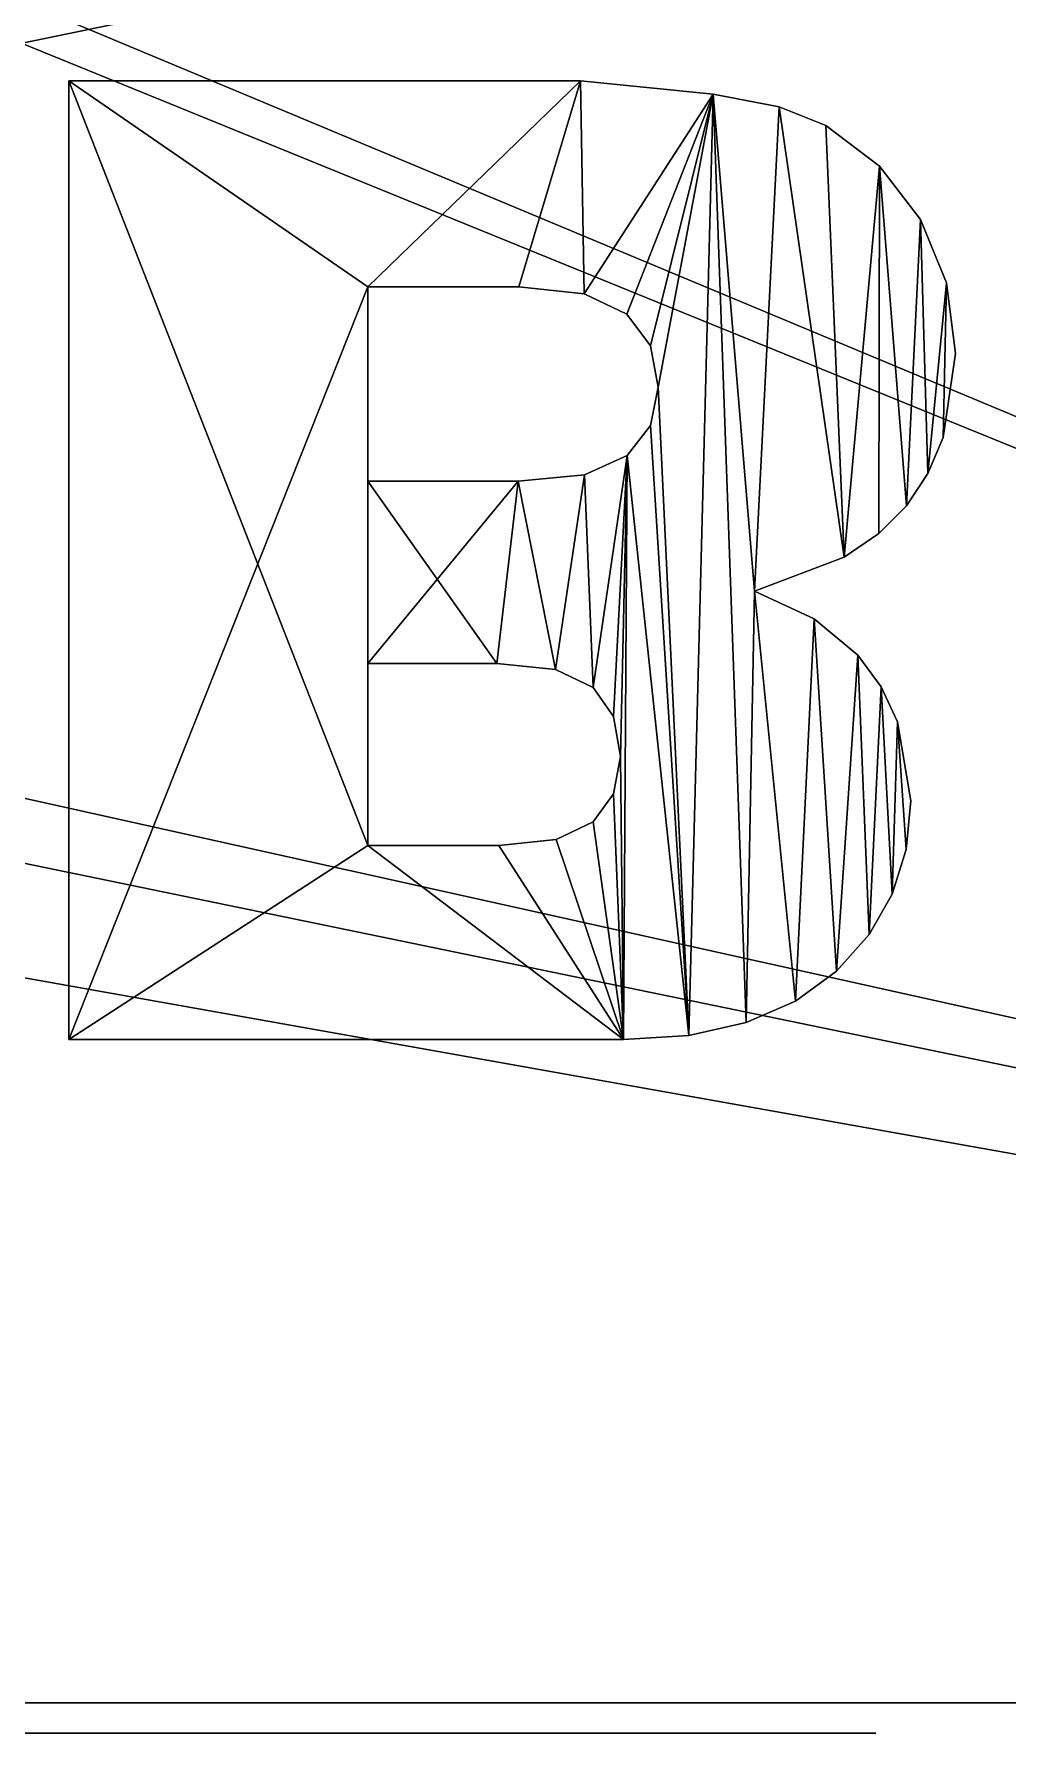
# Model space of a CAD drawing. Extents: x 51.7 to 84.8, y -43.6 to -19.8.
# Drawn here: x 68.61 to 68.8668, y -43.5775 to -43.1289 of the extents above; entities that cross this region are included whole.
import ezdxf

# ---------------------------------------------------------------- set-up
doc = ezdxf.new("R2010")
doc.units = 0
doc.layers.get('0').update_dxf_attribs({"color": 13, "linetype": 'CONTINUOUS'})
doc.layers.add('CARA_SUP', color=34, linetype='CONTINUOUS')
doc.layers.add('CUERPO', color=190, linetype='CONTINUOUS')

# ---------------------------------------------------------------- blocks, each defined once
blk = doc.blocks.new('LD-1088BS')
at = {"layer": 'CUERPO'}
for p, q in [((0.64148, 0.10333), (0.70025, 0.10333)), ((0.64148, 0.00173), (0.64148, 0.10333)), ((0.64148, 0.10333, 0.0064), (0.70025, 0.10333, 0.0064)), ((0.64148, 0.00173, 0.0064), (0.64148, 0.10333, 0.0064)), ((0.64148, 0.10333), (0.64148, 0.10333, 0.0064)), ((0.70025, 0.10333), (0.70717, 0.10288)), ((0.70025, 0.10333, 0.0064), (0.70717, 0.10288, 0.0064)), ((0.70025, 0.10333), (0.70025, 0.10333, 0.0064)), ((0.70717, 0.10288), (0.71324, 0.10151)), ((0.70717, 0.10288, 0.0064), (0.71324, 0.10151, 0.0064)), ((0.70717, 0.10288), (0.70717, 0.10288, 0.0064)), ((0.71324, 0.10151), (0.71845, 0.09924)), ((0.71324, 0.10151, 0.0064), (0.71845, 0.09924, 0.0064)), ((0.71324, 0.10151), (0.71324, 0.10151, 0.0064)), ((0.71845, 0.09924), (0.72281, 0.09606)), ((0.71845, 0.09924, 0.0064), (0.72281, 0.09606, 0.0064)), ((0.71845, 0.09924), (0.71845, 0.09924, 0.0064)), ((0.72281, 0.09606), (0.72625, 0.0922)), ((0.72281, 0.09606, 0.0064), (0.72625, 0.0922, 0.0064)), ((0.72281, 0.09606), (0.72281, 0.09606, 0.0064)), ((0.72625, 0.0922), (0.72871, 0.08791)), ((0.72625, 0.0922, 0.0064), (0.72871, 0.08791, 0.0064)), ((0.72625, 0.0922), (0.72625, 0.0922, 0.0064)), ((0.72871, 0.08791), (0.73018, 0.08319)), ((0.72871, 0.08791, 0.0064), (0.73018, 0.08319, 0.0064)), ((0.72871, 0.08791), (0.72871, 0.08791, 0.0064)), ((0.73018, 0.08319), (0.73067, 0.07804)), ((0.73018, 0.08319, 0.0064), (0.73067, 0.07804, 0.0064)), ((0.73018, 0.08319), (0.73018, 0.08319, 0.0064)), ((0.68701, 0.08275), (0.67315, 0.08275)), ((0.67315, 0.08275), (0.67315, 0.06348)), ((0.68701, 0.08275, 0.0064), (0.67315, 0.08275, 0.0064)), ((0.67315, 0.08275, 0.0064), (0.67315, 0.06348, 0.0064)), ((0.67315, 0.08275), (0.67315, 0.08275, 0.0064)), ((0.69309, 0.08213), (0.68701, 0.08275)), ((0.69309, 0.08213, 0.0064), (0.68701, 0.08275, 0.0064)), ((0.68701, 0.08275), (0.68701, 0.08275, 0.0064)), ((0.69703, 0.08025), (0.69309, 0.08213)), ((0.69703, 0.08025, 0.0064), (0.69309, 0.08213, 0.0064)), ((0.69309, 0.08213), (0.69309, 0.08213, 0.0064)), ((0.69918, 0.07727), (0.69703, 0.08025)), ((0.69918, 0.07727, 0.0064), (0.69703, 0.08025, 0.0064)), ((0.69703, 0.08025), (0.69703, 0.08025, 0.0064)), ((0.73067, 0.07804), (0.72927, 0.06967)), ((0.73067, 0.07804, 0.0064), (0.72927, 0.06967, 0.0064)), ((0.73067, 0.07804), (0.73067, 0.07804, 0.0064)), ((0.6999, 0.07332), (0.69918, 0.07727)), ((0.6999, 0.07332, 0.0064), (0.69918, 0.07727, 0.0064)), ((0.69918, 0.07727), (0.69918, 0.07727, 0.0064)), ((0.69918, 0.0691), (0.6999, 0.07332)), ((0.69918, 0.0691, 0.0064), (0.6999, 0.07332, 0.0064)), ((0.6999, 0.07332), (0.6999, 0.07332, 0.0064)), ((0.69703, 0.06601), (0.69918, 0.0691)), ((0.69703, 0.06601, 0.0064), (0.69918, 0.0691, 0.0064)), ((0.69918, 0.0691), (0.69918, 0.0691, 0.0064)), ((0.72927, 0.06967), (0.72752, 0.06596)), ((0.72927, 0.06967, 0.0064), (0.72752, 0.06596, 0.0064)), ((0.72927, 0.06967), (0.72927, 0.06967, 0.0064)), ((0.69303, 0.06412), (0.69703, 0.06601)), ((0.69303, 0.06412, 0.0064), (0.69703, 0.06601, 0.0064)), ((0.69703, 0.06601), (0.69703, 0.06601, 0.0064)), ((0.72752, 0.06596), (0.72506, 0.06258)), ((0.72752, 0.06596, 0.0064), (0.72506, 0.06258, 0.0064)), ((0.72752, 0.06596), (0.72752, 0.06596, 0.0064)), ((0.67315, 0.06348), (0.6868, 0.06348)), ((0.67315, 0.06348, 0.0064), (0.6868, 0.06348, 0.0064)), ((0.67315, 0.06348), (0.67315, 0.06348, 0.0064)), ((0.6868, 0.06348), (0.69303, 0.06412)), ((0.6868, 0.06348, 0.0064), (0.69303, 0.06412, 0.0064)), ((0.6868, 0.06348), (0.6868, 0.06348, 0.0064)), ((0.69303, 0.06412), (0.69303, 0.06412, 0.0064)), ((0.72506, 0.06258), (0.72045, 0.05874)), ((0.72506, 0.06258, 0.0064), (0.72045, 0.05874, 0.0064)), ((0.72506, 0.06258), (0.72506, 0.06258, 0.0064)), ((0.72045, 0.05874), (0.71411, 0.05579)), ((0.72045, 0.05874, 0.0064), (0.71411, 0.05579, 0.0064)), ((0.72045, 0.05874), (0.72045, 0.05874, 0.0064)), ((0.71411, 0.05579), (0.72361, 0.05221)), ((0.71411, 0.05579, 0.0064), (0.72361, 0.05221, 0.0064)), ((0.71411, 0.05579), (0.71411, 0.05579, 0.0064)), ((0.72361, 0.05221), (0.72728, 0.04971)), ((0.72361, 0.05221, 0.0064), (0.72728, 0.04971, 0.0064)), ((0.72361, 0.05221), (0.72361, 0.05221, 0.0064)), ((0.72728, 0.04971), (0.73022, 0.04675)), ((0.72728, 0.04971, 0.0064), (0.73022, 0.04675, 0.0064)), ((0.72728, 0.04971), (0.72728, 0.04971, 0.0064)), ((0.73022, 0.04675), (0.73248, 0.04333)), ((0.73022, 0.04675, 0.0064), (0.73248, 0.04333, 0.0064)), ((0.73022, 0.04675), (0.73022, 0.04675, 0.0064)), ((0.68909, 0.04415), (0.67315, 0.04415)), ((0.67315, 0.04415), (0.67315, 0.02356)), ((0.68909, 0.04415, 0.0064), (0.67315, 0.04415, 0.0064)), ((0.67315, 0.04415, 0.0064), (0.67315, 0.02356, 0.0064)), ((0.67315, 0.04415), (0.67315, 0.04415, 0.0064)), ((0.6961, 0.04346), (0.68909, 0.04415)), ((0.6961, 0.04346, 0.0064), (0.68909, 0.04415, 0.0064)), ((0.68909, 0.04415), (0.68909, 0.04415, 0.0064)), ((0.70063, 0.04141), (0.6961, 0.04346)), ((0.70063, 0.04141, 0.0064), (0.6961, 0.04346, 0.0064)), ((0.6961, 0.04346), (0.6961, 0.04346, 0.0064)), ((0.73248, 0.04333), (0.7341, 0.03951)), ((0.73248, 0.04333, 0.0064), (0.7341, 0.03951, 0.0064)), ((0.73248, 0.04333), (0.73248, 0.04333, 0.0064)), ((0.7031, 0.03823), (0.70063, 0.04141)), ((0.7031, 0.03823, 0.0064), (0.70063, 0.04141, 0.0064)), ((0.70063, 0.04141), (0.70063, 0.04141, 0.0064)), ((0.70392, 0.03417), (0.7031, 0.03823)), ((0.70392, 0.03417, 0.0064), (0.7031, 0.03823, 0.0064)), ((0.7031, 0.03823), (0.7031, 0.03823, 0.0064)), ((0.7341, 0.03951), (0.73539, 0.03063)), ((0.7341, 0.03951, 0.0064), (0.73539, 0.03063, 0.0064)), ((0.7341, 0.03951), (0.7341, 0.03951, 0.0064)), ((0.70309, 0.02981), (0.70392, 0.03417)), ((0.70309, 0.02981, 0.0064), (0.70392, 0.03417, 0.0064)), ((0.70392, 0.03417), (0.70392, 0.03417, 0.0064)), ((0.73539, 0.03063), (0.73447, 0.02313)), ((0.73539, 0.03063, 0.0064), (0.73447, 0.02313, 0.0064)), ((0.73539, 0.03063), (0.73539, 0.03063, 0.0064)), ((0.7006, 0.02644), (0.70309, 0.02981)), ((0.7006, 0.02644, 0.0064), (0.70309, 0.02981, 0.0064)), ((0.70309, 0.02981), (0.70309, 0.02981, 0.0064)), ((0.69607, 0.02428), (0.7006, 0.02644)), ((0.69607, 0.02428, 0.0064), (0.7006, 0.02644, 0.0064)), ((0.7006, 0.02644), (0.7006, 0.02644, 0.0064)), ((0.67315, 0.02356), (0.68916, 0.02356)), ((0.67315, 0.02356, 0.0064), (0.68916, 0.02356, 0.0064)), ((0.67315, 0.02356), (0.67315, 0.02356, 0.0064)), ((0.68916, 0.02356), (0.69607, 0.02428)), ((0.68916, 0.02356, 0.0064), (0.69607, 0.02428, 0.0064)), ((0.68916, 0.02356), (0.68916, 0.02356, 0.0064)), ((0.69607, 0.02428), (0.69607, 0.02428, 0.0064)), ((0.73447, 0.02313), (0.73171, 0.01643)), ((0.73447, 0.02313, 0.0064), (0.73171, 0.01643, 0.0064)), ((0.73447, 0.02313), (0.73447, 0.02313, 0.0064)), ((0.73171, 0.01643), (0.72737, 0.01078)), ((0.73171, 0.01643, 0.0064), (0.72737, 0.01078, 0.0064)), ((0.73171, 0.01643), (0.73171, 0.01643, 0.0064)), ((0.72737, 0.01078), (0.72166, 0.00645)), ((0.72737, 0.01078, 0.0064), (0.72166, 0.00645, 0.0064)), ((0.72737, 0.01078), (0.72737, 0.01078, 0.0064)), ((0.72166, 0.00645), (0.71671, 0.00447)), ((0.72166, 0.00645, 0.0064), (0.71671, 0.00447, 0.0064)), ((0.72166, 0.00645), (0.72166, 0.00645, 0.0064)), ((0.71671, 0.00447), (0.70974, 0.00312)), ((0.71671, 0.00447, 0.0064), (0.70974, 0.00312, 0.0064)), ((0.71671, 0.00447), (0.71671, 0.00447, 0.0064)), ((0.70974, 0.00312), (0.69568, 0.00173)), ((0.70974, 0.00312, 0.0064), (0.69568, 0.00173, 0.0064)), ((0.70974, 0.00312), (0.70974, 0.00312, 0.0064)), ((0.69568, 0.00173), (0.64148, 0.00173)), ((0.69568, 0.00173, 0.0064), (0.64148, 0.00173, 0.0064)), ((0.64148, 0.00173), (0.64148, 0.00173, 0.0064)), ((0.69568, 0.00173), (0.69568, 0.00173, 0.0064))]:
    blk.add_line(p, q, dxfattribs=at)
mesh = blk.add_polyface(dxfattribs=at)
corners = [(0.64148, 0.10333), (0.67315, 0.08275), (0.64148, 0.00173), (0.70025, 0.10333), (0.68701, 0.08275), (0.69309, 0.08213), (0.69703, 0.08025), (0.69918, 0.07727), (0.6999, 0.07332), (0.6868, 0.06348), (0.67315, 0.04415), (0.67315, 0.06348), (0.68909, 0.04415), (0.69303, 0.06412), (0.6961, 0.04346), (0.69703, 0.06601), (0.70063, 0.04141), (0.69918, 0.0691), (0.70717, 0.10288), (0.7031, 0.03823), (0.70392, 0.03417), (0.71845, 0.09924), (0.71411, 0.05579), (0.71324, 0.10151), (0.72045, 0.05874), (0.72281, 0.09606), (0.72506, 0.06258), (0.72625, 0.0922), (0.72752, 0.06596), (0.72871, 0.08791), (0.72927, 0.06967), (0.73018, 0.08319), (0.73067, 0.07804), (0.67315, 0.02356), (0.69568, 0.00173), (0.68916, 0.02356), (0.69607, 0.02428), (0.70974, 0.00312), (0.7006, 0.02644), (0.70309, 0.02981), (0.71671, 0.00447), (0.72361, 0.05221), (0.72166, 0.00645), (0.72737, 0.01078), (0.72728, 0.04971), (0.73022, 0.04675), (0.73171, 0.01643), (0.73248, 0.04333), (0.73447, 0.02313), (0.7341, 0.03951), (0.73539, 0.03063)]
mesh.append_faces([[corners[k] for k in face] for face in [(30, 31, 32), (48, 49, 50)]], dxfattribs={"vtx0": -1})
mesh.append_faces([[corners[k] for k in face] for face in [(0, 1, 2), (1, 3, 4), (4, 3, 5), (5, 3, 6), (6, 3, 7), (7, 3, 8), (9, 10, 11), (10, 9, 12), (12, 13, 14), (14, 15, 16), (16, 18, 19), (19, 18, 20), (21, 22, 23), (22, 21, 24), (24, 25, 26), (26, 27, 28), (28, 29, 30), (2, 33, 34), (33, 11, 10), (34, 36, 37), (37, 22, 40), (40, 41, 42), (42, 41, 43), (43, 45, 46), (46, 47, 48)]], dxfattribs={"vtx0": -1, "vtx1": -1})
mesh.append_faces([[corners[k] for k in face] for face in [(16, 8, 3), (33, 2, 1), (37, 20, 18), (37, 23, 22)]], dxfattribs={"vtx0": -1, "vtx1": -1, "vtx2": -1})
mesh.append_faces([[corners[k] for k in face] for face in [(1, 0, 3), (12, 9, 13), (14, 13, 15), (16, 15, 17), (16, 17, 8), (16, 3, 18), (24, 21, 25), (26, 25, 27), (28, 27, 29), (30, 29, 31), (33, 1, 11), (34, 33, 35), (34, 35, 36), (37, 36, 38), (37, 38, 39), (37, 39, 20), (37, 18, 23), (40, 22, 41), (43, 41, 44), (43, 44, 45), (46, 45, 47), (48, 47, 49)]], dxfattribs={"vtx0": -1, "vtx2": -1})
mesh = blk.add_polyface(dxfattribs=at)
corners = [(0.68909, 0.04415, 0.0064), (0.67315, 0.06348, 0.0064), (0.67315, 0.04415, 0.0064), (0.6868, 0.06348, 0.0064), (0.69303, 0.06412, 0.0064), (0.6961, 0.04346, 0.0064), (0.69703, 0.06601, 0.0064), (0.70063, 0.04141, 0.0064), (0.69918, 0.0691, 0.0064), (0.6999, 0.07332, 0.0064), (0.70025, 0.10333, 0.0064), (0.70717, 0.10288, 0.0064), (0.7031, 0.03823, 0.0064), (0.70392, 0.03417, 0.0064), (0.64148, 0.10333, 0.0064), (0.67315, 0.08275, 0.0064), (0.67315, 0.02356, 0.0064), (0.68701, 0.08275, 0.0064), (0.69309, 0.08213, 0.0064), (0.69703, 0.08025, 0.0064), (0.69918, 0.07727, 0.0064), (0.64148, 0.00173, 0.0064), (0.69568, 0.00173, 0.0064), (0.68916, 0.02356, 0.0064), (0.69607, 0.02428, 0.0064), (0.70974, 0.00312, 0.0064), (0.7006, 0.02644, 0.0064), (0.70309, 0.02981, 0.0064), (0.71324, 0.10151, 0.0064), (0.71411, 0.05579, 0.0064), (0.71671, 0.00447, 0.0064), (0.72361, 0.05221, 0.0064), (0.72166, 0.00645, 0.0064), (0.72737, 0.01078, 0.0064), (0.72728, 0.04971, 0.0064), (0.73022, 0.04675, 0.0064), (0.73171, 0.01643, 0.0064), (0.73248, 0.04333, 0.0064), (0.73447, 0.02313, 0.0064), (0.7341, 0.03951, 0.0064), (0.73539, 0.03063, 0.0064), (0.71845, 0.09924, 0.0064), (0.72045, 0.05874, 0.0064), (0.72281, 0.09606, 0.0064), (0.72506, 0.06258, 0.0064), (0.72625, 0.0922, 0.0064), (0.72752, 0.06596, 0.0064), (0.72871, 0.08791, 0.0064), (0.72927, 0.06967, 0.0064), (0.73018, 0.08319, 0.0064), (0.73067, 0.07804, 0.0064)]
mesh.append_faces([[corners[k] for k in face] for face in [(39, 38, 40), (49, 48, 50)]], dxfattribs={"vtx0": -1})
mesh.append_faces([[corners[k] for k in face] for face in [(0, 1, 2), (1, 0, 3), (3, 0, 4), (4, 5, 6), (6, 7, 8), (8, 7, 9), (10, 7, 11), (14, 15, 10), (15, 2, 1), (21, 16, 14), (16, 22, 23), (23, 22, 24), (24, 25, 26), (26, 25, 27), (27, 25, 13), (11, 25, 28), (29, 30, 31), (31, 33, 34), (34, 33, 35), (35, 36, 37), (37, 38, 39), (41, 42, 43), (43, 44, 45), (45, 46, 47), (47, 48, 49)]], dxfattribs={"vtx0": -1, "vtx1": -1})
mesh.append_faces([[corners[k] for k in face] for face in [(9, 7, 10), (15, 14, 16), (13, 25, 11), (28, 25, 29)]], dxfattribs={"vtx0": -1, "vtx1": -1, "vtx2": -1})
mesh.append_faces([[corners[k] for k in face] for face in [(4, 0, 5), (6, 5, 7), (11, 7, 12), (11, 12, 13), (15, 16, 2), (10, 15, 17), (10, 17, 18), (10, 18, 19), (10, 19, 20), (10, 20, 9), (16, 21, 22), (24, 22, 25), (29, 25, 30), (31, 30, 32), (31, 32, 33), (35, 33, 36), (37, 36, 38), (29, 41, 28), (41, 29, 42), (43, 42, 44), (45, 44, 46), (47, 46, 48)]], dxfattribs={"vtx0": -1, "vtx2": -1})
mesh = blk.add_polyface(dxfattribs=at)
corners = [(0.64148, 0.10333, 0.0064), (0.70025, 0.10333), (0.64148, 0.10333), (0.70025, 0.10333, 0.0064)]
mesh.append_faces([[corners[k] for k in face] for face in [(0, 1, 2), (1, 0, 3)]], dxfattribs={"vtx0": -1})
mesh = blk.add_polyface(dxfattribs=at)
corners = [(0.64148, 0.10333, 0.0064), (0.64148, 0.00173), (0.64148, 0.00173, 0.0064), (0.64148, 0.10333)]
mesh.append_faces([[corners[k] for k in face] for face in [(0, 1, 2), (1, 0, 3)]], dxfattribs={"vtx0": -1})
mesh = blk.add_polyface(dxfattribs=at)
corners = [(0.70025, 0.10333, 0.0064), (0.70717, 0.10288), (0.70025, 0.10333), (0.70717, 0.10288, 0.0064)]
mesh.append_faces([[corners[k] for k in face] for face in [(0, 1, 2), (1, 0, 3)]], dxfattribs={"vtx0": -1})
mesh = blk.add_polyface(dxfattribs=at)
corners = [(0.70717, 0.10288, 0.0064), (0.71324, 0.10151), (0.70717, 0.10288), (0.71324, 0.10151, 0.0064)]
mesh.append_faces([[corners[k] for k in face] for face in [(0, 1, 2), (1, 0, 3)]], dxfattribs={"vtx0": -1})
mesh = blk.add_polyface(dxfattribs=at)
corners = [(0.71324, 0.10151, 0.0064), (0.71845, 0.09924), (0.71324, 0.10151), (0.71845, 0.09924, 0.0064)]
mesh.append_faces([[corners[k] for k in face] for face in [(0, 1, 2), (1, 0, 3)]], dxfattribs={"vtx0": -1})
mesh = blk.add_polyface(dxfattribs=at)
corners = [(0.71845, 0.09924, 0.0064), (0.72281, 0.09606), (0.71845, 0.09924), (0.72281, 0.09606, 0.0064)]
mesh.append_faces([[corners[k] for k in face] for face in [(0, 1, 2), (1, 0, 3)]], dxfattribs={"vtx0": -1})
mesh = blk.add_polyface(dxfattribs=at)
corners = [(0.72281, 0.09606), (0.72625, 0.0922, 0.0064), (0.72625, 0.0922), (0.72281, 0.09606, 0.0064)]
mesh.append_faces([[corners[k] for k in face] for face in [(0, 1, 2), (1, 0, 3)]], dxfattribs={"vtx0": -1})
mesh = blk.add_polyface(dxfattribs=at)
corners = [(0.72625, 0.0922), (0.72871, 0.08791, 0.0064), (0.72871, 0.08791), (0.72625, 0.0922, 0.0064)]
mesh.append_faces([[corners[k] for k in face] for face in [(0, 1, 2), (1, 0, 3)]], dxfattribs={"vtx0": -1})
mesh = blk.add_polyface(dxfattribs=at)
corners = [(0.72871, 0.08791), (0.73018, 0.08319, 0.0064), (0.73018, 0.08319), (0.72871, 0.08791, 0.0064)]
mesh.append_faces([[corners[k] for k in face] for face in [(0, 1, 2), (1, 0, 3)]], dxfattribs={"vtx0": -1})
mesh = blk.add_polyface(dxfattribs=at)
corners = [(0.73018, 0.08319), (0.73067, 0.07804, 0.0064), (0.73067, 0.07804), (0.73018, 0.08319, 0.0064)]
mesh.append_faces([[corners[k] for k in face] for face in [(0, 1, 2), (1, 0, 3)]], dxfattribs={"vtx0": -1})
mesh = blk.add_polyface(dxfattribs=at)
corners = [(0.68701, 0.08275, 0.0064), (0.67315, 0.08275), (0.68701, 0.08275), (0.67315, 0.08275, 0.0064)]
mesh.append_faces([[corners[k] for k in face] for face in [(0, 1, 2), (1, 0, 3)]], dxfattribs={"vtx0": -1})
mesh = blk.add_polyface(dxfattribs=at)
corners = [(0.67315, 0.08275), (0.67315, 0.06348, 0.0064), (0.67315, 0.06348), (0.67315, 0.08275, 0.0064)]
mesh.append_faces([[corners[k] for k in face] for face in [(0, 1, 2), (1, 0, 3)]], dxfattribs={"vtx0": -1})
mesh = blk.add_polyface(dxfattribs=at)
corners = [(0.69309, 0.08213, 0.0064), (0.68701, 0.08275), (0.69309, 0.08213), (0.68701, 0.08275, 0.0064)]
mesh.append_faces([[corners[k] for k in face] for face in [(0, 1, 2), (1, 0, 3)]], dxfattribs={"vtx0": -1})
mesh = blk.add_polyface(dxfattribs=at)
corners = [(0.69703, 0.08025, 0.0064), (0.69309, 0.08213), (0.69703, 0.08025), (0.69309, 0.08213, 0.0064)]
mesh.append_faces([[corners[k] for k in face] for face in [(0, 1, 2), (1, 0, 3)]], dxfattribs={"vtx0": -1})
mesh = blk.add_polyface(dxfattribs=at)
corners = [(0.69703, 0.08025, 0.0064), (0.69918, 0.07727), (0.69918, 0.07727, 0.0064), (0.69703, 0.08025)]
mesh.append_faces([[corners[k] for k in face] for face in [(0, 1, 2), (1, 0, 3)]], dxfattribs={"vtx0": -1})
mesh = blk.add_polyface(dxfattribs=at)
corners = [(0.73067, 0.07804), (0.72927, 0.06967, 0.0064), (0.72927, 0.06967), (0.73067, 0.07804, 0.0064)]
mesh.append_faces([[corners[k] for k in face] for face in [(0, 1, 2), (1, 0, 3)]], dxfattribs={"vtx0": -1})
mesh = blk.add_polyface(dxfattribs=at)
corners = [(0.69918, 0.07727, 0.0064), (0.6999, 0.07332), (0.6999, 0.07332, 0.0064), (0.69918, 0.07727)]
mesh.append_faces([[corners[k] for k in face] for face in [(0, 1, 2), (1, 0, 3)]], dxfattribs={"vtx0": -1})
mesh = blk.add_polyface(dxfattribs=at)
corners = [(0.6999, 0.07332, 0.0064), (0.69918, 0.0691), (0.69918, 0.0691, 0.0064), (0.6999, 0.07332)]
mesh.append_faces([[corners[k] for k in face] for face in [(0, 1, 2), (1, 0, 3)]], dxfattribs={"vtx0": -1})
mesh = blk.add_polyface(dxfattribs=at)
corners = [(0.69918, 0.0691, 0.0064), (0.69703, 0.06601), (0.69703, 0.06601, 0.0064), (0.69918, 0.0691)]
mesh.append_faces([[corners[k] for k in face] for face in [(0, 1, 2), (1, 0, 3)]], dxfattribs={"vtx0": -1})
mesh = blk.add_polyface(dxfattribs=at)
corners = [(0.72927, 0.06967), (0.72752, 0.06596, 0.0064), (0.72752, 0.06596), (0.72927, 0.06967, 0.0064)]
mesh.append_faces([[corners[k] for k in face] for face in [(0, 1, 2), (1, 0, 3)]], dxfattribs={"vtx0": -1})
mesh = blk.add_polyface(dxfattribs=at)
corners = [(0.69303, 0.06412, 0.0064), (0.69703, 0.06601), (0.69303, 0.06412), (0.69703, 0.06601, 0.0064)]
mesh.append_faces([[corners[k] for k in face] for face in [(0, 1, 2), (1, 0, 3)]], dxfattribs={"vtx0": -1})
mesh = blk.add_polyface(dxfattribs=at)
corners = [(0.72752, 0.06596), (0.72506, 0.06258, 0.0064), (0.72506, 0.06258), (0.72752, 0.06596, 0.0064)]
mesh.append_faces([[corners[k] for k in face] for face in [(0, 1, 2), (1, 0, 3)]], dxfattribs={"vtx0": -1})
mesh = blk.add_polyface(dxfattribs=at)
corners = [(0.67315, 0.06348, 0.0064), (0.6868, 0.06348), (0.67315, 0.06348), (0.6868, 0.06348, 0.0064)]
mesh.append_faces([[corners[k] for k in face] for face in [(0, 1, 2), (1, 0, 3)]], dxfattribs={"vtx0": -1})
mesh = blk.add_polyface(dxfattribs=at)
corners = [(0.6868, 0.06348, 0.0064), (0.69303, 0.06412), (0.6868, 0.06348), (0.69303, 0.06412, 0.0064)]
mesh.append_faces([[corners[k] for k in face] for face in [(0, 1, 2), (1, 0, 3)]], dxfattribs={"vtx0": -1})
mesh = blk.add_polyface(dxfattribs=at)
corners = [(0.72506, 0.06258, 0.0064), (0.72045, 0.05874), (0.72506, 0.06258), (0.72045, 0.05874, 0.0064)]
mesh.append_faces([[corners[k] for k in face] for face in [(0, 1, 2), (1, 0, 3)]], dxfattribs={"vtx0": -1})
mesh = blk.add_polyface(dxfattribs=at)
corners = [(0.72045, 0.05874, 0.0064), (0.71411, 0.05579), (0.72045, 0.05874), (0.71411, 0.05579, 0.0064)]
mesh.append_faces([[corners[k] for k in face] for face in [(0, 1, 2), (1, 0, 3)]], dxfattribs={"vtx0": -1})
mesh = blk.add_polyface(dxfattribs=at)
corners = [(0.71411, 0.05579, 0.0064), (0.72361, 0.05221), (0.71411, 0.05579), (0.72361, 0.05221, 0.0064)]
mesh.append_faces([[corners[k] for k in face] for face in [(0, 1, 2), (1, 0, 3)]], dxfattribs={"vtx0": -1})
mesh = blk.add_polyface(dxfattribs=at)
corners = [(0.72361, 0.05221, 0.0064), (0.72728, 0.04971), (0.72361, 0.05221), (0.72728, 0.04971, 0.0064)]
mesh.append_faces([[corners[k] for k in face] for face in [(0, 1, 2), (1, 0, 3)]], dxfattribs={"vtx0": -1})
mesh = blk.add_polyface(dxfattribs=at)
corners = [(0.72728, 0.04971), (0.73022, 0.04675, 0.0064), (0.73022, 0.04675), (0.72728, 0.04971, 0.0064)]
mesh.append_faces([[corners[k] for k in face] for face in [(0, 1, 2), (1, 0, 3)]], dxfattribs={"vtx0": -1})
mesh = blk.add_polyface(dxfattribs=at)
corners = [(0.73022, 0.04675), (0.73248, 0.04333, 0.0064), (0.73248, 0.04333), (0.73022, 0.04675, 0.0064)]
mesh.append_faces([[corners[k] for k in face] for face in [(0, 1, 2), (1, 0, 3)]], dxfattribs={"vtx0": -1})
mesh = blk.add_polyface(dxfattribs=at)
corners = [(0.68909, 0.04415, 0.0064), (0.67315, 0.04415), (0.68909, 0.04415), (0.67315, 0.04415, 0.0064)]
mesh.append_faces([[corners[k] for k in face] for face in [(0, 1, 2), (1, 0, 3)]], dxfattribs={"vtx0": -1})
mesh = blk.add_polyface(dxfattribs=at)
corners = [(0.67315, 0.04415), (0.67315, 0.02356, 0.0064), (0.67315, 0.02356), (0.67315, 0.04415, 0.0064)]
mesh.append_faces([[corners[k] for k in face] for face in [(0, 1, 2), (1, 0, 3)]], dxfattribs={"vtx0": -1})
mesh = blk.add_polyface(dxfattribs=at)
corners = [(0.6961, 0.04346, 0.0064), (0.68909, 0.04415), (0.6961, 0.04346), (0.68909, 0.04415, 0.0064)]
mesh.append_faces([[corners[k] for k in face] for face in [(0, 1, 2), (1, 0, 3)]], dxfattribs={"vtx0": -1})
mesh = blk.add_polyface(dxfattribs=at)
corners = [(0.70063, 0.04141, 0.0064), (0.6961, 0.04346), (0.70063, 0.04141), (0.6961, 0.04346, 0.0064)]
mesh.append_faces([[corners[k] for k in face] for face in [(0, 1, 2), (1, 0, 3)]], dxfattribs={"vtx0": -1})
mesh = blk.add_polyface(dxfattribs=at)
corners = [(0.73248, 0.04333), (0.7341, 0.03951, 0.0064), (0.7341, 0.03951), (0.73248, 0.04333, 0.0064)]
mesh.append_faces([[corners[k] for k in face] for face in [(0, 1, 2), (1, 0, 3)]], dxfattribs={"vtx0": -1})
mesh = blk.add_polyface(dxfattribs=at)
corners = [(0.70063, 0.04141, 0.0064), (0.7031, 0.03823), (0.7031, 0.03823, 0.0064), (0.70063, 0.04141)]
mesh.append_faces([[corners[k] for k in face] for face in [(0, 1, 2), (1, 0, 3)]], dxfattribs={"vtx0": -1})
mesh = blk.add_polyface(dxfattribs=at)
corners = [(0.7031, 0.03823, 0.0064), (0.70392, 0.03417), (0.70392, 0.03417, 0.0064), (0.7031, 0.03823)]
mesh.append_faces([[corners[k] for k in face] for face in [(0, 1, 2), (1, 0, 3)]], dxfattribs={"vtx0": -1})
mesh = blk.add_polyface(dxfattribs=at)
corners = [(0.7341, 0.03951), (0.73539, 0.03063, 0.0064), (0.73539, 0.03063), (0.7341, 0.03951, 0.0064)]
mesh.append_faces([[corners[k] for k in face] for face in [(0, 1, 2), (1, 0, 3)]], dxfattribs={"vtx0": -1})
mesh = blk.add_polyface(dxfattribs=at)
corners = [(0.70392, 0.03417, 0.0064), (0.70309, 0.02981), (0.70309, 0.02981, 0.0064), (0.70392, 0.03417)]
mesh.append_faces([[corners[k] for k in face] for face in [(0, 1, 2), (1, 0, 3)]], dxfattribs={"vtx0": -1})
mesh = blk.add_polyface(dxfattribs=at)
corners = [(0.73539, 0.03063), (0.73447, 0.02313, 0.0064), (0.73447, 0.02313), (0.73539, 0.03063, 0.0064)]
mesh.append_faces([[corners[k] for k in face] for face in [(0, 1, 2), (1, 0, 3)]], dxfattribs={"vtx0": -1})
mesh = blk.add_polyface(dxfattribs=at)
corners = [(0.70309, 0.02981, 0.0064), (0.7006, 0.02644), (0.7006, 0.02644, 0.0064), (0.70309, 0.02981)]
mesh.append_faces([[corners[k] for k in face] for face in [(0, 1, 2), (1, 0, 3)]], dxfattribs={"vtx0": -1})
mesh = blk.add_polyface(dxfattribs=at)
corners = [(0.69607, 0.02428, 0.0064), (0.7006, 0.02644), (0.69607, 0.02428), (0.7006, 0.02644, 0.0064)]
mesh.append_faces([[corners[k] for k in face] for face in [(0, 1, 2), (1, 0, 3)]], dxfattribs={"vtx0": -1})
mesh = blk.add_polyface(dxfattribs=at)
corners = [(0.67315, 0.02356, 0.0064), (0.68916, 0.02356), (0.67315, 0.02356), (0.68916, 0.02356, 0.0064)]
mesh.append_faces([[corners[k] for k in face] for face in [(0, 1, 2), (1, 0, 3)]], dxfattribs={"vtx0": -1})
mesh = blk.add_polyface(dxfattribs=at)
corners = [(0.68916, 0.02356, 0.0064), (0.69607, 0.02428), (0.68916, 0.02356), (0.69607, 0.02428, 0.0064)]
mesh.append_faces([[corners[k] for k in face] for face in [(0, 1, 2), (1, 0, 3)]], dxfattribs={"vtx0": -1})
mesh = blk.add_polyface(dxfattribs=at)
corners = [(0.73447, 0.02313), (0.73171, 0.01643, 0.0064), (0.73171, 0.01643), (0.73447, 0.02313, 0.0064)]
mesh.append_faces([[corners[k] for k in face] for face in [(0, 1, 2), (1, 0, 3)]], dxfattribs={"vtx0": -1})
mesh = blk.add_polyface(dxfattribs=at)
corners = [(0.73171, 0.01643), (0.72737, 0.01078, 0.0064), (0.72737, 0.01078), (0.73171, 0.01643, 0.0064)]
mesh.append_faces([[corners[k] for k in face] for face in [(0, 1, 2), (1, 0, 3)]], dxfattribs={"vtx0": -1})
mesh = blk.add_polyface(dxfattribs=at)
corners = [(0.72737, 0.01078, 0.0064), (0.72166, 0.00645), (0.72737, 0.01078), (0.72166, 0.00645, 0.0064)]
mesh.append_faces([[corners[k] for k in face] for face in [(0, 1, 2), (1, 0, 3)]], dxfattribs={"vtx0": -1})
mesh = blk.add_polyface(dxfattribs=at)
corners = [(0.72166, 0.00645, 0.0064), (0.71671, 0.00447), (0.72166, 0.00645), (0.71671, 0.00447, 0.0064)]
mesh.append_faces([[corners[k] for k in face] for face in [(0, 1, 2), (1, 0, 3)]], dxfattribs={"vtx0": -1})
mesh = blk.add_polyface(dxfattribs=at)
corners = [(0.71671, 0.00447, 0.0064), (0.70974, 0.00312), (0.71671, 0.00447), (0.70974, 0.00312, 0.0064)]
mesh.append_faces([[corners[k] for k in face] for face in [(0, 1, 2), (1, 0, 3)]], dxfattribs={"vtx0": -1})
mesh = blk.add_polyface(dxfattribs=at)
corners = [(0.70974, 0.00312, 0.0064), (0.69568, 0.00173), (0.70974, 0.00312), (0.69568, 0.00173, 0.0064)]
mesh.append_faces([[corners[k] for k in face] for face in [(0, 1, 2), (1, 0, 3)]], dxfattribs={"vtx0": -1})
mesh = blk.add_polyface(dxfattribs=at)
corners = [(0.69568, 0.00173, 0.0064), (0.64148, 0.00173), (0.69568, 0.00173), (0.64148, 0.00173, 0.0064)]
mesh.append_faces([[corners[k] for k in face] for face in [(0, 1, 2), (1, 0, 3)]], dxfattribs={"vtx0": -1})
blk = doc.blocks.new('AGRUPAR_5')
at = {"layer": 'CARA_SUP', "color": 1}
blk.add_circle((0.15, 0.15), 0.15, dxfattribs=at)
at = {"layer": 'CARA_SUP'}
mesh = blk.add_polyface(dxfattribs=at)
corners = [(0.00511, 0.18882), (0.00511, 0.11118), (0, 0.15), (0.0201, 0.225), (0.0201, 0.075), (0.04393, 0.04393), (0.04393, 0.25607), (0.075, 0.0201), (0.075, 0.2799), (0.11118, 0.00511), (0.11118, 0.29489), (0.15, 0), (0.15, 0.3), (0.18882, 0.00511), (0.18882, 0.29489), (0.225, 0.0201), (0.225, 0.2799), (0.25607, 0.04393), (0.25607, 0.25607), (0.2799, 0.225), (0.2799, 0.075), (0.29489, 0.11118), (0.29489, 0.18882), (0.3, 0.15)]
mesh.append_faces([[corners[k] for k in face] for face in [(0, 1, 2), (21, 22, 23)]], dxfattribs={"vtx0": -1})
mesh.append_faces([[corners[k] for k in face] for face in [(1, 3, 4), (4, 3, 5), (5, 6, 7), (7, 8, 9), (9, 10, 11), (11, 12, 13), (13, 14, 15), (15, 16, 17), (17, 19, 20), (20, 19, 21)]], dxfattribs={"vtx0": -1, "vtx1": -1})
mesh.append_faces([[corners[k] for k in face] for face in [(1, 0, 3), (5, 3, 6), (7, 6, 8), (9, 8, 10), (11, 10, 12), (13, 12, 14), (15, 14, 16), (17, 16, 18), (17, 18, 19), (21, 19, 22)]], dxfattribs={"vtx0": -1, "vtx2": -1})
blk = doc.blocks.new('AGRUPAR_6')
at = {"layer": 'CARA_SUP'}
for p in [(2, 2.8), (2, 2.4), (2, 2), (2, 1.6), (2, 1.2), (2, 0.8), (2, 0.4), (2, 0)]:
    blk.add_blockref('AGRUPAR_5', p, dxfattribs=at)
blk = doc.blocks.new('COMPONENT_2__2')
at = {"layer": 'CUERPO', "color": 7}
for p, q in [((1.6, 1.59999, 0.8), (-1.6, 1.59999, 0.8)), ((-1.6, -1.59999, 0.8), (1.6, -1.59999, 0.8))]:
    blk.add_line(p, q, dxfattribs=at)
at = {"layer": 'CARA_SUP'}
blk.add_blockref('AGRUPAR_6', (-1.55, -1.55, 0.808), dxfattribs=at)
at = {"layer": 'CUERPO', "color": 178, "extrusion": (0, -1, 0), "xscale": 2.491210128275042, "yscale": 2.491210128275042, "zscale": 2.491210128275042}
blk.add_blockref('LD-1088BS', (-1.06106, 0.36751, 1.59999), dxfattribs=at)
at = {"layer": 'CUERPO', "color": 178}
mesh = blk.add_polyface(dxfattribs=at)
corners = [(1.6, -1.59999, 0.8), (-1.6, 1.59999, 0.8), (-1.6, -1.59999, 0.8), (1.6, 1.59999, 0.8)]
mesh.append_faces([[corners[k] for k in face] for face in [(0, 1, 2), (1, 0, 3)]], dxfattribs={"vtx0": -1, "color": 178})
at = {"layer": 'CUERPO', "color": 7}
mesh = blk.add_polyface(dxfattribs=at)
corners = [(-1.6, 1.59999, 0.8), (-1.37, 1.59999, 0.14), (-1.6, 1.59999, 0.14), (1.37, 1.59999, 0.14), (1.6, 1.59999, 0.14), (1.6, 1.59999, 0.8)]
mesh.append_faces([[corners[k] for k in face] for face in [(0, 1, 2), (4, 0, 5)]], dxfattribs={"vtx0": -1, "color": 7})
mesh.append_faces([[corners[k] for k in face] for face in [(1, 0, 3), (3, 0, 4)]], dxfattribs={"vtx0": -1, "vtx1": -1, "color": 7})
mesh = blk.add_polyface(dxfattribs=at)
corners = [(1.6, -1.59999, 0.8), (1.37, -1.59999, 0.14), (1.6, -1.59999, 0.14), (0.02, -1.59999, 0.14), (-0.02, -1.59999, 0.14), (-1.37, -1.59999, 0.14), (-1.6, -1.59999, 0.14), (-1.6, -1.59999, 0.23), (-1.6, -1.59999, 0.8)]
mesh.append_faces([[corners[k] for k in face] for face in [(0, 1, 2), (7, 0, 8)]], dxfattribs={"vtx0": -1, "color": 7})
mesh.append_faces([[corners[k] for k in face] for face in [(1, 0, 3), (3, 0, 4), (4, 0, 5), (5, 0, 6), (6, 0, 7)]], dxfattribs={"vtx0": -1, "vtx1": -1, "color": 7})

msp = doc.modelspace()

# ---------------------------------------------------------------- block references
at = {"extrusion": (0, -1, 8.00521e-15)}
msp.add_blockref('COMPONENT_2__2', (68.08218, 42.22481, 42.76952), dxfattribs=at)

doc.saveas('drawing.dxf')
